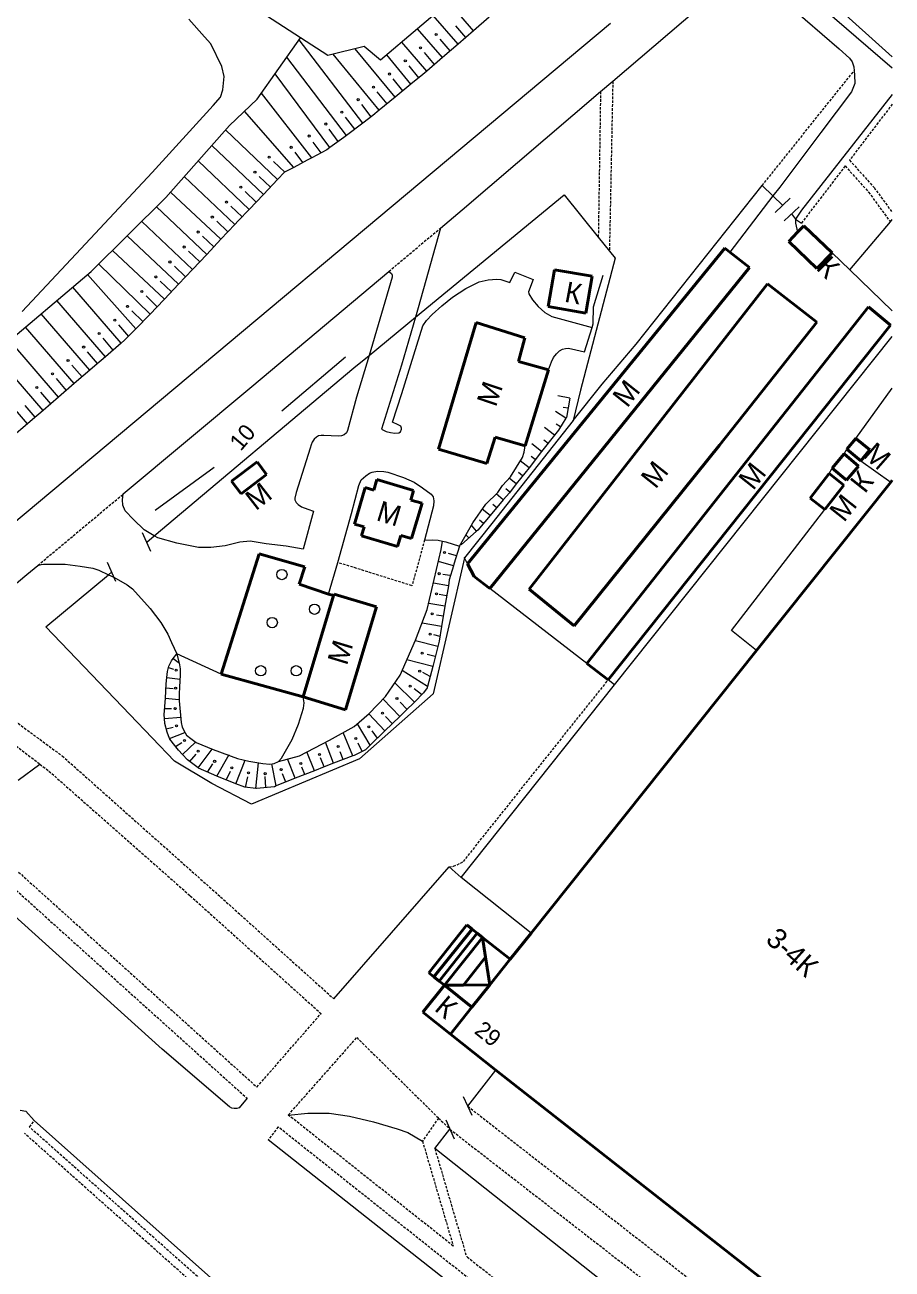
# Model space of a CAD drawing. Extents: x 1000 to 4000, y -5000 to -1000.
# Drawn here: x 2831.5 to 3000, y -1496 to -1254.3 of the extents above; entities that cross this region are included whole.
import ezdxf
from ezdxf.enums import TextEntityAlignment as Align

# ---------------------------------------------------------------- set-up
doc = ezdxf.new("R2010")
doc.units = 0
doc.header["$MEASUREMENT"] = 0
doc.linetypes.add('DASHED', pattern=[0.75, 0.5, -0.25])
for name, color, linetype in [('11', 7, 'CONTINUOUS'), ('13', 7, 'CONTINUOUS'), ('17', 7, 'CONTINUOUS'), ('24', 7, 'CONTINUOUS'), ('37', 7, 'CONTINUOUS'), ('40', 7, 'CONTINUOUS'), ('42', 7, 'CONTINUOUS'), ('7', 7, 'CONTINUOUS')]:
    doc.layers.add(name, color=color, linetype=linetype)
doc.styles.get("Standard").update_dxf_attribs({"font": 'txt', "height": 0.2})

msp = doc.modelspace()

# ---------------------------------------------------------------- linework, layer by layer
at = {"layer": '11', "color": 253, "linetype": 'Continuous', "lineweight": 0}
for p, q in [((2933.12, -1233.57), (2900.59, -1261.17)), ((2885.05, -1256.83), (2865.11, -1243.94)), ((3000, -1260.53), (2988.39, -1250.08)), ((2890.38, -1260.27), (2885.05, -1256.83)), ((2897.39, -1258.53), (2890.38, -1260.27)), ((2900.59, -1261.17), (2897.39, -1258.53)), ((2950.23, -1316.34), (2974.73, -1285.54)), ((2974.73, -1285.54), (2976.83, -1287.55)), ((2907.39, -1311.11), (2936.26, -1287.36)), ((2936.26, -1287.36), (2942.89, -1295.59)), ((2976.83, -1287.55), (2978.73, -1289.38)), ((2980.18, -1288), (2977.28, -1290.76)), ((2981.89, -1289.65), (2978.99, -1292.41)), ((2980.44, -1291.03), (2981.23, -1292.08)), ((2981.23, -1292.08), (2982.34, -1292.86)), ((2991.75, -1301.91), (2999.63, -1292.6)), ((2999.63, -1292.6), (3000, -1292.16)), ((2942.89, -1295.59), (2945.05, -1298.28)), ((2946.14, -1299.63), (2939.43, -1325.27)), ((2945.05, -1298.28), (2946.14, -1299.63)), ((2988.31, -1298.6), (2991.75, -1301.91)), ((2991.75, -1301.91), (3000, -1309.85)), ((2941.99, -1309.09), (2943.85, -1302.92)), ((2941.89, -1312.4), (2941.99, -1309.09)), ((2898.36, -1318.54), (2907.39, -1311.11)), ((2940.19, -1317.86), (2941.67, -1313.12)), ((2941.67, -1313.12), (2941.89, -1312.4)), ((2943.63, -1324.11), (2950.23, -1316.34)), ((2946.05, -1382.51), (3000, -1314.85)), ((2895.41, -1320.96), (2898.36, -1318.54)), ((2856.62, -1353.57), (2895.41, -1320.96)), ((2938.01, -1331.17), (2943.63, -1324.11)), ((2939.43, -1325.27), (2938.01, -1331.17)), ((2938.01, -1331.17), (2922.2, -1351.17)), ((2855.99, -1356.61), (2854.36, -1352.96)), ((2922.2, -1351.17), (2916.89, -1357.86)), ((2855.17, -1354.79), (2856.62, -1353.57)), ((2916.89, -1357.86), (2910.82, -1384.23)), ((2917.5, -1359.04), (2916.89, -1357.86)), ((2849.19, -1362.42), (2847.57, -1358.77)), ((2847.75, -1361.12), (2848.38, -1360.59)), ((2835.57, -1371.24), (2847.75, -1361.12)), ((2940.64, -1378.34), (2921.79, -1363.82)), ((2851.86, -1388.26), (2835.57, -1371.24)), ((2944.82, -1381.56), (2940.64, -1378.34)), ((2946.05, -1382.51), (2944.82, -1381.56)), ((2910.82, -1384.23), (2896.52, -1396.87)), ((2916.23, -1419.91), (2946.05, -1382.51)), ((2860.53, -1397.34), (2851.86, -1388.26)), ((2867.81, -1401.7), (2860.53, -1397.34)), ((2896.52, -1396.87), (2875.49, -1405.66)), ((2875.49, -1405.66), (2867.81, -1401.7)), ((2929.82, -1430.75), (2916.23, -1419.91)), ((2917.55, -1464.37), (2923.01, -1457.34)), ((2918.36, -1466.19), (2916.73, -1462.54)), ((2911.14, -1472.6), (2914.07, -1468.83)), ((2914.97, -1470.75), (2913.35, -1467.09)), ((3000, -1542.93), (2911.14, -1472.6))]:
    msp.add_line(p, q, dxfattribs=at)
for p in [(2916.89, -1357.86), (2921.79, -1363.82)]:
    msp.add_point(p, dxfattribs=at)
at = {"layer": '13', "color": 253, "linetype": 'Continuous', "lineweight": 40}
for p, q in [((2979.91, -1296.39), (2981.61, -1294.62)), ((2981.61, -1294.62), (2982.84, -1293.34)), ((2982.84, -1293.34), (2988.31, -1298.6)), ((2967.5, -1297.7), (2917.5, -1359.04)), ((2968.45, -1298.45), (2967.5, -1297.7)), ((2985.37, -1301.65), (2979.91, -1296.39)), ((2972.26, -1301.44), (2968.45, -1298.45)), ((2988.31, -1298.6), (2985.37, -1301.65)), ((2921.79, -1363.82), (2972.26, -1301.44)), ((2933.17, -1309.04), (2934.39, -1301.9)), ((2934.39, -1301.9), (2941.67, -1303.14)), ((2929.47, -1363.95), (2975.78, -1304.64)), ((2941.67, -1303.14), (2940.45, -1310.29)), ((2975.78, -1304.64), (2985.32, -1312.09)), ((2940.45, -1310.29), (2933.17, -1309.04)), ((2940.64, -1378.34), (2995.41, -1309.09)), ((2995.41, -1309.09), (2999.65, -1312.67)), ((2911.85, -1336.73), (2919.15, -1312.11)), ((2919.15, -1312.11), (2928.61, -1315.11)), ((2985.32, -1312.09), (2966.41, -1335.98)), ((2999.65, -1312.67), (2944.82, -1381.56)), ((2928.61, -1315.11), (2927.39, -1319.68)), ((2927.39, -1319.68), (2933.22, -1321.35)), ((2933.22, -1321.35), (2928.66, -1336.08)), ((2922.88, -1334.41), (2921.25, -1339.51)), ((2928.66, -1336.08), (2922.88, -1334.41)), ((2966.41, -1335.98), (2938.21, -1371.04)), ((2991.2, -1336.75), (2992.92, -1334.66)), ((2992.92, -1334.66), (2995.64, -1336.89)), ((2921.25, -1339.51), (2911.85, -1336.73)), ((2988.31, -1340.41), (2990.63, -1337.64)), ((2990.63, -1337.64), (2993.46, -1340.01)), ((2993.92, -1338.98), (2991.2, -1336.75)), ((2995.64, -1336.89), (2993.92, -1338.98)), ((2871.64, -1342.93), (2876.6, -1339.21)), ((2876.6, -1339.21), (2878.45, -1341.68)), ((2991.14, -1342.78), (2988.31, -1340.41)), ((2993.46, -1340.01), (2991.14, -1342.78)), ((2873.5, -1345.4), (2871.64, -1342.93)), ((2878.45, -1341.68), (2873.5, -1345.4)), ((2899.26, -1344.68), (2899.86, -1342.66)), ((2899.86, -1342.66), (2907, -1344.78)), ((2973.62, -1375.82), (2999.7, -1343.12)), ((2984.03, -1346.23), (2987.75, -1341.46)), ((2987.75, -1341.46), (2990.62, -1343.7)), ((2999.7, -1343.12), (3000, -1342.75)), ((2895.51, -1351.28), (2897.61, -1344.19)), ((2897.61, -1344.19), (2899.26, -1344.68)), ((2907, -1344.78), (2906.45, -1346.63)), ((2990.62, -1343.7), (2986.91, -1348.47)), ((2906.45, -1346.63), (2908.68, -1347.24)), ((2908.68, -1347.24), (2906.59, -1354.11)), ((2986.91, -1348.47), (2984.03, -1346.23)), ((2897.43, -1351.85), (2895.51, -1351.28)), ((2896.92, -1353.59), (2897.43, -1351.85)), ((2903.89, -1355.66), (2896.92, -1353.59)), ((2904.53, -1353.52), (2903.89, -1355.66)), ((2906.59, -1354.11), (2904.53, -1353.52)), ((2869.64, -1380.43), (2877.02, -1357.04)), ((2877.02, -1357.04), (2885.9, -1359.56)), ((2885.9, -1359.56), (2884.77, -1362.99)), ((2917.5, -1359.04), (2918.76, -1361.47)), ((2884.77, -1362.99), (2890.45, -1364.88)), ((2918.76, -1361.47), (2921.79, -1363.82)), ((2885.54, -1384.87), (2891.46, -1365.16)), ((2890.45, -1364.88), (2891.46, -1365.16)), ((2891.46, -1365.16), (2891.55, -1364.87)), ((2891.55, -1364.87), (2899.81, -1367.34)), ((2938.21, -1371.04), (2929.47, -1363.95)), ((2899.81, -1367.34), (2893.8, -1387.35)), ((2929.82, -1430.75), (2973.62, -1375.82)), ((2940.64, -1378.34), (2944.82, -1381.56)), ((2885.54, -1384.87), (2869.64, -1380.43)), ((2893.8, -1387.35), (2885.54, -1384.87)), ((2917.36, -1429.13), (2909.94, -1438.43)), ((2910.95, -1439.24), (2918.37, -1429.94)), ((2918.37, -1429.94), (2917.36, -1429.13)), ((2919.39, -1430.75), (2918.37, -1429.94)), ((2911.97, -1440.06), (2919.39, -1430.75)), ((2912.99, -1440.87), (2920.41, -1431.56)), ((2920.41, -1431.56), (2919.39, -1430.75)), ((2921.01, -1435.38), (2920.41, -1431.56)), ((2920.41, -1431.56), (2925.78, -1435.82)), ((2925.78, -1435.82), (2929.82, -1430.75)), ((2921.01, -1435.38), (2916.7, -1440.82)), ((2921.84, -1440.76), (2921.01, -1435.38)), ((2921.84, -1440.76), (2925.78, -1435.82)), ((2909.94, -1438.43), (2910.95, -1439.24)), ((2910.95, -1439.24), (2911.97, -1440.06)), ((2911.97, -1440.06), (2912.99, -1440.87)), ((2908.79, -1446.12), (2912.99, -1440.87)), ((2912.99, -1440.87), (2916.7, -1440.82)), ((2912.99, -1440.87), (2918.35, -1445.14)), ((2916.7, -1440.82), (2921.84, -1440.76)), ((2918.35, -1445.14), (2921.84, -1440.76)), ((2914.16, -1450.39), (2918.35, -1445.14)), ((2914.16, -1450.39), (2908.79, -1446.12)), ((2923.01, -1457.34), (2914.16, -1450.39)), ((2990.57, -1510.33), (2923.01, -1457.34))]:
    msp.add_line(p, q, dxfattribs=at)
at = {"layer": '24', "color": 253, "linetype": 'Continuous', "lineweight": 0}
for p, q in [((2945.71, -1265.25), (2967.47, -1246.67)), ((2980.18, -1245.62), (3000, -1262.64)), ((2979.8, -1250.45), (2989.7, -1258.97)), ((2813.39, -1364.39), (2945.29, -1253.97)), ((2866.38, -1256.66), (2863.35, -1253.22)), ((2867.65, -1258), (2866.38, -1256.66)), ((2869.74, -1262.42), (2867.65, -1258)), ((2989.7, -1258.97), (2991.72, -1260.76)), ((2991.72, -1260.76), (2992.23, -1261.5)), ((2992.23, -1261.5), (2992.51, -1262.47)), ((2870.21, -1264.38), (2869.74, -1262.42)), ((2992.51, -1262.47), (2992.57, -1263.25)), ((2992.57, -1263.25), (2992.64, -1264.09)), ((2869.94, -1266.94), (2870.21, -1264.38)), ((2943.33, -1267.28), (2945.71, -1265.25)), ((2992.71, -1265.71), (2992.09, -1267.3)), ((2992.64, -1264.09), (2992.71, -1265.71)), ((2868.05, -1269.97), (2869.47, -1268.35)), ((2869.47, -1268.35), (2869.94, -1266.94)), ((2916.43, -1290.25), (2943.33, -1267.28)), ((3000, -1267.83), (2982.39, -1290.3)), ((2992.09, -1267.3), (2986.14, -1275.2)), ((2856.23, -1283), (2868.05, -1269.97)), ((2986.14, -1275.2), (2978.16, -1285.83)), ((2842.39, -1297.84), (2856.23, -1283)), ((2976.83, -1287.55), (2968.45, -1298.45)), ((2978.16, -1285.83), (2976.83, -1287.55)), ((2912.22, -1293.79), (2916.43, -1290.25)), ((2982.39, -1290.3), (2981.23, -1292.08)), ((2981.23, -1292.08), (2981.23, -1292.82)), ((2981.23, -1292.82), (2981.61, -1294.62)), ((2912.22, -1293.79), (2907.93, -1309.29)), ((2830.97, -1310.01), (2842.39, -1297.84)), ((2875.59, -1324.59), (2902.19, -1302.22)), ((2902.19, -1302.22), (2902.71, -1302.62)), ((2925.72, -1304.36), (2926.65, -1302.37)), ((2926.65, -1302.37), (2930.27, -1303.77)), ((2902.86, -1303.32), (2898.36, -1318.54)), ((2902.71, -1302.62), (2902.86, -1302.91)), ((2902.86, -1302.91), (2902.86, -1303.32)), ((2917.18, -1305.53), (2919.76, -1304.23)), ((2919.76, -1304.23), (2921.52, -1303.82)), ((2921.52, -1303.82), (2923.21, -1303.74)), ((2923.21, -1303.74), (2923.93, -1303.79)), ((2923.93, -1303.79), (2925.72, -1304.36)), ((2930.27, -1303.77), (2929.34, -1306.2)), ((2912.47, -1308.89), (2914.59, -1307.23)), ((2914.59, -1307.23), (2917.18, -1305.53)), ((2929.34, -1306.2), (2929.41, -1306.58)), ((2929.41, -1306.58), (2930.13, -1307.72)), ((2907.93, -1309.29), (2907.39, -1311.11)), ((2910.61, -1310.6), (2912.47, -1308.89)), ((2930.13, -1307.72), (2931.19, -1309.04)), ((2931.19, -1309.04), (2932.49, -1310.2)), ((2907.39, -1311.11), (2904.64, -1320.39)), ((2908.8, -1312.77), (2909.52, -1311.74)), ((2909.52, -1311.74), (2910.61, -1310.6)), ((2932.49, -1310.2), (2933.86, -1311)), ((2933.86, -1311), (2941.67, -1313.12)), ((2904.74, -1325.9), (2908.8, -1312.77)), ((2898.36, -1318.54), (2895.89, -1326.63)), ((2933.81, -1319.78), (2934.22, -1318.92)), ((2934.22, -1318.92), (2934.78, -1318.21)), ((2934.78, -1318.21), (2935.37, -1317.62)), ((2935.37, -1317.62), (2935.91, -1317.33)), ((2935.91, -1317.33), (2936.52, -1317.16)), ((2936.52, -1317.16), (2937.06, -1317.13)), ((2937.06, -1317.13), (2937.67, -1317.23)), ((2937.67, -1317.23), (2940.19, -1317.86)), ((2904.64, -1320.39), (2900.76, -1332.82)), ((2933.22, -1321.35), (2933.81, -1319.78)), ((2850.61, -1345.43), (2875.59, -1324.59)), ((2895.89, -1326.63), (2894.2, -1333.08)), ((2902.91, -1331.49), (2904.74, -1325.9)), ((2992.92, -1334.66), (3000, -1324.89)), ((2904, -1332.04), (2902.91, -1331.49)), ((2893.55, -1333.93), (2893.01, -1334.16)), ((2893.97, -1333.54), (2893.55, -1333.93)), ((2894.2, -1333.08), (2893.97, -1333.54)), ((2900.76, -1332.82), (2901.7, -1333.31)), ((2901.7, -1333.31), (2902.55, -1333.52)), ((2902.55, -1333.52), (2903.34, -1333.64)), ((2903.34, -1333.64), (2904.16, -1333.54)), ((2904.52, -1332.3), (2904, -1332.04)), ((2904.16, -1333.54), (2904.44, -1333.36)), ((2904.44, -1333.36), (2904.65, -1332.84)), ((2904.65, -1332.63), (2904.52, -1332.3)), ((2904.65, -1332.84), (2904.65, -1332.63)), ((2887.11, -1335.87), (2886.9, -1336.52)), ((2887.32, -1335.35), (2887.11, -1335.87)), ((2887.68, -1334.81), (2887.32, -1335.35)), ((2888.12, -1334.42), (2887.68, -1334.81)), ((2888.56, -1334.16), (2888.12, -1334.42)), ((2889.03, -1334.09), (2888.56, -1334.16)), ((2889.57, -1334.09), (2889.03, -1334.09)), ((2892.41, -1334.24), (2889.57, -1334.09)), ((2893.01, -1334.16), (2892.41, -1334.24)), ((2928.49, -1337.34), (2928.66, -1336.08)), ((2886.9, -1336.52), (2884.22, -1345.13)), ((2925.83, -1342.11), (2928.14, -1338.38)), ((2928.14, -1338.38), (2928.49, -1337.34)), ((2990.63, -1337.64), (2991.2, -1336.75)), ((2898.42, -1341.4), (2898.99, -1341.22)), ((2898.99, -1341.22), (2900, -1341.03)), ((2900, -1341.03), (2901.2, -1341.07)), ((2901.2, -1341.07), (2902.03, -1341.18)), ((2902.03, -1341.18), (2905.04, -1342.27)), ((2987.75, -1341.46), (2988.31, -1340.41)), ((2993.92, -1338.98), (2999.7, -1343.12)), ((2896.35, -1343.78), (2896.8, -1342.72)), ((2896.8, -1342.72), (2897.71, -1341.89)), ((2897.71, -1341.89), (2898.42, -1341.4)), ((2905.04, -1342.27), (2907.1, -1343.13)), ((2907.1, -1343.13), (2908.76, -1344.26)), ((2924.26, -1343.8), (2925.83, -1342.11)), ((2850.49, -1346.59), (2850.61, -1345.43)), ((2884.22, -1345.13), (2883.95, -1346.27)), ((2894.92, -1349.23), (2896.35, -1343.78)), ((2908.76, -1344.26), (2910.41, -1345.47)), ((2910.41, -1345.47), (2910.79, -1345.99)), ((2910.79, -1345.99), (2910.94, -1346.78)), ((2921.02, -1347.39), (2923.37, -1345.13)), ((2923.37, -1345.13), (2924.26, -1343.8)), ((2850.55, -1347.63), (2850.49, -1346.59)), ((2851, -1348.71), (2850.55, -1347.63)), ((2883.95, -1346.27), (2883.97, -1346.58)), ((2883.97, -1346.58), (2884.21, -1347.07)), ((2884.21, -1347.07), (2884.57, -1347.48)), ((2884.57, -1347.48), (2885.24, -1347.95)), ((2885.24, -1347.95), (2886.46, -1348.36)), ((2886.46, -1348.36), (2887.57, -1348.78)), ((2910.86, -1347.76), (2909.12, -1354.38)), ((2910.94, -1346.78), (2910.86, -1347.76)), ((2918.5, -1351.04), (2921.02, -1347.39)), ((2968.8, -1371.98), (2986.91, -1348.47)), ((2852.61, -1350.42), (2851, -1348.71)), ((2854.68, -1352.39), (2852.61, -1350.42)), ((2887.57, -1348.78), (2885.58, -1356.17)), ((2892.29, -1358.75), (2894.92, -1349.23)), ((2856.62, -1353.57), (2854.68, -1352.39)), ((2915.92, -1355.57), (2918.5, -1351.04)), ((2857.31, -1353.99), (2856.62, -1353.57)), ((2861.03, -1354.97), (2857.31, -1353.99)), ((2865.22, -1355.86), (2861.03, -1354.97)), ((2870.39, -1355.49), (2867.6, -1355.86)), ((2873.27, -1354.83), (2870.39, -1355.49)), ((2875.29, -1354.62), (2873.27, -1354.83)), ((2878.39, -1355.14), (2875.29, -1354.62)), ((2882.27, -1355.6), (2878.39, -1355.14)), ((2885.58, -1356.17), (2882.27, -1355.6)), ((2909.12, -1354.38), (2910.62, -1354.35)), ((2910.62, -1354.35), (2911.78, -1354.38)), ((2911.78, -1354.38), (2912.6, -1354.58)), ((2912.6, -1354.58), (2913.29, -1354.75)), ((2913.29, -1354.75), (2915.92, -1355.57)), ((2867.6, -1355.86), (2865.22, -1355.86)), ((2831.89, -1361.07), (2834, -1359.31)), ((2834, -1359.31), (2834.63, -1359.13)), ((2834.63, -1359.13), (2835.13, -1359.08)), ((2835.13, -1359.08), (2836.63, -1359.05)), ((2836.63, -1359.05), (2839.35, -1359.08)), ((2839.35, -1359.08), (2842.22, -1359.49)), ((2842.22, -1359.49), (2844.68, -1359.83)), ((2844.68, -1359.83), (2845.85, -1360.21)), ((2845.85, -1360.21), (2847.75, -1361.12)), ((2890.45, -1364.88), (2892.29, -1358.75)), ((2812.65, -1377.08), (2831.89, -1361.07)), ((2847.75, -1361.12), (2848.78, -1361.61)), ((2848.78, -1361.61), (2851.36, -1363.11)), ((2851.36, -1363.11), (2852.39, -1363.88)), ((2852.39, -1363.88), (2855.83, -1367.69)), ((2855.83, -1367.69), (2857.92, -1370.42)), ((2857.92, -1370.42), (2859.27, -1372.7)), ((2973.62, -1375.82), (2968.8, -1371.98)), ((2859.27, -1372.7), (2860.01, -1374.27)), ((2860.01, -1374.27), (2861, -1376.5)), ((2869.64, -1380.43), (2861, -1376.5)), ((2861, -1376.5), (2861.54, -1378.6)), ((2861.54, -1378.6), (2861.67, -1379.38)), ((2861.67, -1379.38), (2861.67, -1380.58)), ((2861.67, -1380.58), (2861.56, -1382.96)), ((2861.56, -1382.96), (2861.46, -1384.24)), ((2861.46, -1384.24), (2861.46, -1385.59)), ((2861.46, -1385.59), (2861.87, -1389.84)), ((2884.68, -1390.17), (2885.64, -1387.04)), ((2885.72, -1386.03), (2885.54, -1384.87)), ((2885.64, -1387.04), (2885.72, -1386.03)), ((2861.87, -1389.84), (2862.08, -1390.73)), ((2862.08, -1390.73), (2862.62, -1391.82)), ((2862.62, -1391.82), (2862.91, -1392.26)), ((2883.45, -1393.14), (2884.68, -1390.17)), ((2862.91, -1392.26), (2863.76, -1392.96)), ((2863.76, -1392.96), (2864.8, -1393.71)), ((2864.8, -1393.71), (2868.05, -1395.05)), ((2881.38, -1396.76), (2883.45, -1393.14)), ((2868.05, -1395.05), (2872.8, -1396.79)), ((2872.8, -1396.79), (2874.99, -1397.33)), ((2880.76, -1397.4), (2881.38, -1396.76)), ((2874.99, -1397.33), (2877.74, -1397.79)), ((2877.74, -1397.79), (2879.05, -1397.92)), ((2879.05, -1397.92), (2879.91, -1397.79)), ((2879.91, -1397.79), (2880.76, -1397.4)), ((2891.53, -1443.51), (2913.91, -1417.88)), ((2913.91, -1417.88), (2916.23, -1419.91)), ((2858.19, -1453.27), (2820.54, -1419.35)), ((2871.26, -1464.48), (2858.19, -1453.27)), ((2871.68, -1464.72), (2871.26, -1464.48)), ((2874.67, -1462.82), (2873.1, -1464.64)), ((2830.58, -1465.1), (2831.66, -1465.29)), ((2831.66, -1465.29), (2833.33, -1467.16)), ((2872.13, -1464.8), (2871.68, -1464.72)), ((2872.65, -1464.8), (2872.13, -1464.8)), ((2873.1, -1464.64), (2872.65, -1464.8)), ((2877.65, -1506.59), (2833.33, -1467.16)), ((2901.55, -1488.91), (2878.75, -1470.86)), ((2945.86, -1523.6), (2901.55, -1488.91))]:
    msp.add_line(p, q, dxfattribs=at)
at = {"layer": '24', "color": 253, "linetype": 'DASHED', "lineweight": 0}
for p, q in [((2974.73, -1285.54), (2992.57, -1263.25)), ((2945.71, -1265.25), (2945.05, -1298.28)), ((2943.33, -1267.28), (2942.89, -1295.59)), ((3000, -1269.74), (2991.7, -1280.61)), ((2991.7, -1280.61), (2996.48, -1285.93)), ((2990.84, -1281.73), (2982.34, -1292.86)), ((2990.84, -1281.73), (2995.4, -1286.81)), ((2995.4, -1286.81), (2999.63, -1292.6)), ((2996.48, -1285.93), (3000, -1290.75)), ((2902.19, -1302.22), (2912.22, -1293.79)), ((2834, -1359.31), (2850.61, -1345.43)), ((2909.12, -1354.38), (2907.33, -1360.97)), ((2906.69, -1363.26), (2892.29, -1358.75)), ((2907.33, -1360.97), (2906.69, -1363.26)), ((2812.65, -1377.08), (2838.75, -1396.31)), ((2810.16, -1379.26), (2834.42, -1397.92)), ((2916.7, -1416.81), (2944.82, -1381.56)), ((2838.75, -1396.31), (2869.51, -1423.7)), ((2834.42, -1397.92), (2836.16, -1399.26)), ((2836.16, -1399.26), (2863.62, -1423.48)), ((2913.91, -1417.88), (2914.78, -1417.76)), ((2914.78, -1417.76), (2916.12, -1417.15)), ((2916.12, -1417.15), (2916.7, -1416.81)), ((2830.25, -1418.87), (2876.58, -1460.64)), ((2828.7, -1421.42), (2874.67, -1462.82)), ((2863.62, -1423.48), (2889.03, -1446.37)), ((2869.51, -1423.7), (2891.53, -1443.51)), ((2876.58, -1460.64), (2889.03, -1446.37)), ((2882.67, -1466.07), (2895.97, -1451.02)), ((2895.97, -1451.02), (2911.85, -1466.65)), ((2917.55, -1464.37), (2985.24, -1517.13)), ((2914.71, -1491.52), (2882.67, -1466.07)), ((2911.85, -1466.65), (2908.74, -1471.14)), ((2911.85, -1466.65), (2914.07, -1468.83)), ((2832.38, -1468.4), (2833.33, -1467.16)), ((2876.77, -1507.89), (2832.38, -1468.4)), ((2880.71, -1468.39), (2878.75, -1470.86)), ((2954.77, -1527.31), (2880.71, -1468.39)), ((2914.07, -1468.83), (2951.96, -1498.25)), ((2875.89, -1509.19), (2831.43, -1469.64)), ((2908.74, -1471.14), (2914.71, -1491.52)), ((2911.14, -1472.6), (2917.29, -1493.57)), ((2961.86, -1528.99), (2917.29, -1493.57))]:
    msp.add_line(p, q, dxfattribs=at)
at = {"layer": '37', "color": 253, "linetype": 'Continuous', "lineweight": 0}
for p, q in [((2918.67, -1255.46), (2913.88, -1249.9)), ((2915.64, -1258.07), (2910.83, -1252.48)), ((2921.7, -1252.86), (2918.67, -1255.46)), ((2912.61, -1260.68), (2907.78, -1255.07)), ((2917.16, -1256.77), (2915.2, -1254.49)), ((2918.67, -1255.46), (2915.64, -1258.07)), ((2876.61, -1268.76), (2885.05, -1256.83)), ((2897.17, -1273.4), (2884.78, -1257.21)), ((2903.41, -1268.39), (2895.67, -1258.96)), ((2909.58, -1263.29), (2904.73, -1257.66)), ((2914.12, -1259.38), (2912.17, -1257.1)), ((2915.64, -1258.07), (2912.61, -1260.68)), ((2894, -1275.83), (2882.36, -1260.63)), ((2900.32, -1270.92), (2891.37, -1260.02)), ((2906.5, -1265.85), (2901.81, -1260.14)), ((2911.09, -1261.99), (2909.14, -1259.71)), ((2912.61, -1260.68), (2909.58, -1263.29)), ((2890.75, -1278.16), (2880.09, -1263.84)), ((2908.05, -1264.58), (2906.14, -1262.26)), ((2909.58, -1263.29), (2908.79, -1263.96)), ((2904.95, -1267.12), (2903.05, -1264.8)), ((2906.5, -1265.85), (2903.41, -1268.39)), ((2908.79, -1263.96), (2906.5, -1265.85)), ((2871.25, -1273.84), (2876.61, -1268.76)), ((2887.26, -1280.12), (2877.46, -1267.56)), ((2901.86, -1269.65), (2899.96, -1267.34)), ((2903.41, -1268.39), (2900.32, -1270.92)), ((2883.74, -1282), (2874.19, -1271.06)), ((2898.76, -1272.18), (2896.94, -1269.8)), ((2900.32, -1270.92), (2899.06, -1271.96)), ((2895.59, -1274.61), (2893.76, -1272.23)), ((2897.17, -1273.4), (2894, -1275.83)), ((2899.06, -1271.96), (2897.17, -1273.4)), ((2858.88, -1287.85), (2871.25, -1273.84)), ((2880.59, -1284.38), (2870.46, -1274.74)), ((2892.38, -1277.01), (2890.64, -1274.56)), ((2894, -1275.83), (2893.47, -1276.23)), ((2877.83, -1287.28), (2867.81, -1277.73)), ((2889.03, -1279.18), (2887.5, -1277.08)), ((2890.75, -1278.16), (2890.13, -1278.61)), ((2893.47, -1276.23), (2890.75, -1278.16)), ((2875.07, -1290.17), (2865.16, -1280.73)), ((2886.36, -1280.59), (2883.74, -1282)), ((2885.5, -1281.05), (2883.98, -1279.03)), ((2887.26, -1280.12), (2886.36, -1280.59)), ((2890.13, -1278.61), (2887.26, -1280.12)), ((2881.97, -1282.93), (2879.8, -1280.87)), ((2881.96, -1282.95), (2880.59, -1284.38)), ((2883.74, -1282), (2881.96, -1282.95)), ((2872.31, -1293.07), (2862.46, -1283.79)), ((2879.21, -1285.83), (2877.04, -1283.76)), ((2880.59, -1284.38), (2877.83, -1287.28)), ((2844.36, -1302.24), (2858.88, -1287.85)), ((2869.57, -1295.98), (2859.81, -1286.79)), ((2876.45, -1288.73), (2874.28, -1286.66)), ((2877.83, -1287.28), (2875.07, -1290.17)), ((2866.83, -1298.9), (2857.04, -1289.67)), ((2873.69, -1291.62), (2871.5, -1289.56)), ((2875.07, -1290.17), (2872.95, -1292.39)), ((2864.08, -1301.81), (2854.19, -1292.49)), ((2870.94, -1294.53), (2868.76, -1292.47)), ((2872.95, -1292.39), (2872.31, -1293.07)), ((2861.34, -1304.72), (2851.35, -1295.31)), ((2872.31, -1293.07), (2869.57, -1295.98)), ((2868.2, -1297.44), (2866.02, -1295.38)), ((2869.57, -1295.98), (2866.83, -1298.9)), ((2858.6, -1307.63), (2848.51, -1298.12)), ((2865.46, -1300.35), (2863.27, -1298.3)), ((2866.83, -1298.9), (2864.08, -1301.81)), ((2815.13, -1326.98), (2844.36, -1302.24)), ((2855.81, -1310.5), (2845.83, -1300.78)), ((2862.71, -1303.26), (2860.53, -1301.21)), ((2864.08, -1301.81), (2861.34, -1304.72)), ((2853.02, -1313.36), (2843.69, -1302.8)), ((2859.97, -1306.17), (2857.79, -1304.12)), ((2861.34, -1304.72), (2858.6, -1307.63)), ((2850.17, -1316.17), (2840.78, -1305.27)), ((2857.2, -1309.06), (2855.05, -1306.97)), ((2847.14, -1318.78), (2837.73, -1307.85)), ((2854.41, -1311.93), (2852.26, -1309.84)), ((2858.51, -1307.72), (2855.81, -1310.5)), ((2858.6, -1307.63), (2858.51, -1307.72)), ((2844.11, -1321.39), (2834.67, -1310.43)), ((2855.81, -1310.5), (2853.02, -1313.36)), ((2841.08, -1324), (2831.62, -1313.02)), ((2851.69, -1314.87), (2849.73, -1312.59)), ((2853.02, -1313.36), (2850.86, -1315.58)), ((2838.05, -1326.61), (2828.57, -1315.6)), ((2848.66, -1317.48), (2846.7, -1315.2)), ((2850.17, -1316.17), (2847.14, -1318.78)), ((2850.86, -1315.58), (2850.17, -1316.17)), ((2835.02, -1329.22), (2825.51, -1318.19)), ((2845.63, -1320.09), (2843.67, -1317.81)), ((2847.14, -1318.78), (2845.07, -1320.56)), ((2831.99, -1331.83), (2822.5, -1320.74)), ((2842.6, -1322.7), (2840.64, -1320.42)), ((2844.11, -1321.39), (2841.08, -1324)), ((2845.07, -1320.56), (2844.11, -1321.39)), ((2839.57, -1325.31), (2837.61, -1323.03)), ((2841.08, -1324), (2838.05, -1326.61)), ((2836.53, -1327.92), (2834.58, -1325.64)), ((2838.05, -1326.61), (2835.02, -1329.22)), ((2937.38, -1326.83), (2935.02, -1326.4)), ((2833.51, -1330.53), (2831.56, -1328.25)), ((2937.03, -1328.79), (2936.04, -1328.62)), ((2937.38, -1326.83), (2936.7, -1330.58)), ((2832.98, -1330.98), (2831.99, -1331.83)), ((2835.02, -1329.22), (2832.98, -1330.98)), ((2936.6, -1330.74), (2934.58, -1329.45)), ((2936.6, -1330.74), (2935.13, -1333.05)), ((2936.7, -1330.58), (2936.6, -1330.74)), ((2831.99, -1331.83), (2828.95, -1334.43)), ((2934.36, -1334.04), (2932.47, -1332.56)), ((2935.13, -1333.05), (2934.36, -1334.04)), ((2935.53, -1332.42), (2934.69, -1331.89)), ((2931.89, -1337.19), (2930, -1335.71)), ((2934.36, -1334.04), (2931.89, -1337.19)), ((2933.13, -1335.62), (2932.34, -1335)), ((2931.89, -1337.19), (2929.43, -1340.34)), ((2930.66, -1338.77), (2929.87, -1338.15)), ((2929.43, -1340.34), (2926.96, -1343.49)), ((2929.43, -1340.34), (2927.74, -1339.02)), ((2926.96, -1343.49), (2925.57, -1342.4)), ((2926.96, -1343.49), (2925.62, -1345.2)), ((2928.19, -1341.91), (2927.41, -1341.3)), ((2924.44, -1346.6), (2923.06, -1345.43)), ((2925.62, -1345.2), (2924.44, -1346.6)), ((2925.73, -1345.07), (2924.94, -1344.45)), ((2921.86, -1349.65), (2920.34, -1348.37)), ((2924.44, -1346.6), (2921.86, -1349.65)), ((2923.15, -1348.13), (2922.39, -1347.48)), ((2921.86, -1349.65), (2919.5, -1352.45)), ((2920.57, -1351.18), (2919.81, -1350.54)), ((2919.25, -1352.67), (2916.23, -1355.3)), ((2919.25, -1352.67), (2918.24, -1351.51)), ((2919.5, -1352.45), (2919.25, -1352.67)), ((2912.39, -1356.2), (2912.6, -1354.58)), ((2915.92, -1355.57), (2914.84, -1359.07)), ((2917.74, -1353.99), (2917.19, -1353.35)), ((2909.67, -1367.89), (2912.39, -1356.2)), ((2915.32, -1357.47), (2913.81, -1357.03)), ((2914.75, -1359.39), (2911.85, -1358.53)), ((2914.75, -1359.39), (2913.95, -1362.1)), ((2914.84, -1359.07), (2914.75, -1359.39)), ((2913.76, -1363.26), (2910.86, -1362.78)), ((2914.08, -1361.28), (2912.68, -1361.05)), ((2913.95, -1362.1), (2913.76, -1363.26)), ((2913.43, -1365.23), (2911.96, -1364.99)), ((2913.76, -1363.26), (2913.11, -1367.2)), ((2913.11, -1367.2), (2909.95, -1366.69)), ((2913.11, -1367.2), (2912.46, -1371.15)), ((2907.41, -1373.81), (2909.67, -1367.89)), ((2912.79, -1369.18), (2911.49, -1368.96)), ((2912.46, -1371.15), (2908.66, -1370.53)), ((2912.46, -1371.15), (2911.99, -1374.02)), ((2904.39, -1380.64), (2907.41, -1373.81)), ((2911.72, -1375.08), (2907.35, -1373.96)), ((2911.72, -1375.08), (2910.72, -1378.95)), ((2912.14, -1373.12), (2910.96, -1372.82)), ((2911.99, -1374.02), (2911.72, -1375.08)), ((2859.96, -1377.82), (2860.31, -1377.37)), ((2860.31, -1377.37), (2861, -1376.5)), ((2860.31, -1377.37), (2861.45, -1378.26)), ((2911.22, -1377.02), (2909.65, -1376.61)), ((2859.08, -1381.1), (2859.21, -1379.93)), ((2859.21, -1379.93), (2859.44, -1378.91)), ((2859.39, -1379.12), (2860.34, -1379.48)), ((2859.44, -1378.91), (2859.96, -1377.82)), ((2909.73, -1382.83), (2904.8, -1379.7)), ((2910.72, -1378.95), (2905.7, -1377.66)), ((2910.72, -1378.95), (2909.73, -1382.83)), ((2858.83, -1385.09), (2858.95, -1382.3)), ((2858.95, -1382.3), (2859.08, -1381.1)), ((2859.08, -1381.1), (2861.63, -1381.38)), ((2901.58, -1384.75), (2904.39, -1380.64)), ((2907.16, -1385.85), (2903.37, -1382.14)), ((2910.23, -1380.89), (2908.79, -1380.11)), ((2858.86, -1383.09), (2860.31, -1383.22)), ((2898.37, -1388.09), (2901.58, -1384.75)), ((2908.56, -1384.42), (2907.12, -1383.3)), ((2908.91, -1384.06), (2907.16, -1385.85)), ((2909.66, -1383.08), (2908.91, -1384.06)), ((2909.73, -1382.83), (2909.66, -1383.08)), ((2858.53, -1388.31), (2858.83, -1385.09)), ((2858.65, -1387.08), (2859.95, -1387.1)), ((2858.83, -1385.09), (2861.43, -1385.33)), ((2858.83, -1385.09), (2858.83, -1385.09)), ((2904.33, -1388.67), (2901.07, -1385.28)), ((2905.77, -1387.29), (2904.4, -1385.87)), ((2907.16, -1385.85), (2905.53, -1387.52)), ((2858.6, -1389.07), (2858.53, -1388.31)), ((2858.6, -1389.07), (2861.77, -1388.8)), ((2858.68, -1390.04), (2858.6, -1389.07)), ((2895.47, -1390.61), (2898.37, -1388.09)), ((2901.45, -1391.45), (2898.29, -1388.17)), ((2904.33, -1388.67), (2901.45, -1391.45)), ((2902.89, -1390.06), (2901.57, -1388.69)), ((2905.53, -1387.52), (2904.33, -1388.67)), ((2859.14, -1391.73), (2858.68, -1390.04)), ((2858.95, -1391.03), (2860.31, -1390.73)), ((2859.6, -1392.92), (2859.14, -1391.73)), ((2859.6, -1392.92), (2862.59, -1391.76)), ((2890.66, -1393.25), (2895.47, -1390.61)), ((2895.22, -1396.33), (2893.32, -1391.79)), ((2898.57, -1394.22), (2896.11, -1390.06)), ((2901.45, -1391.45), (2898.57, -1394.22)), ((2900.01, -1392.84), (2898.99, -1391.47)), ((2859.66, -1393.08), (2859.6, -1392.92)), ((2861.35, -1395.23), (2859.66, -1393.08)), ((2860.77, -1394.49), (2861.99, -1393.7)), ((2862.1, -1396.03), (2864.64, -1393.65)), ((2884.87, -1396.27), (2890.66, -1393.25)), ((2891.48, -1397.75), (2889.92, -1393.63)), ((2897, -1395.44), (2896.24, -1393.87)), ((2898.57, -1394.22), (2897.65, -1395.11)), ((2862.1, -1396.03), (2861.35, -1395.23)), ((2863.08, -1397.07), (2862.1, -1396.03)), ((2863.47, -1397.49), (2864.8, -1395.97)), ((2865.13, -1398.62), (2867.87, -1394.99)), ((2868.79, -1400.23), (2871.18, -1396.04)), ((2880.76, -1397.4), (2884.87, -1396.27)), ((2887.75, -1399.19), (2886.29, -1395.53)), ((2889.61, -1398.46), (2888.91, -1396.71)), ((2895.22, -1396.33), (2891.48, -1397.75)), ((2893.35, -1397.04), (2892.77, -1395.51)), ((2895.47, -1396.24), (2895.22, -1396.33)), ((2897.65, -1395.11), (2895.47, -1396.24)), ((2865.13, -1398.62), (2863.08, -1397.07)), ((2865.23, -1398.69), (2865.13, -1398.62)), ((2868.79, -1400.23), (2865.23, -1398.69)), ((2866.98, -1399.45), (2868.04, -1397.85)), ((2870.62, -1401.03), (2871.46, -1399.25)), ((2872.49, -1401.74), (2874.28, -1397.15)), ((2876.36, -1402.62), (2876.85, -1397.64)), ((2880.31, -1402.15), (2879.47, -1397.86)), ((2884.03, -1400.67), (2882.54, -1396.91)), ((2887.75, -1399.19), (2884.03, -1400.67)), ((2885.89, -1399.93), (2885.31, -1398.49)), ((2889.61, -1398.45), (2887.75, -1399.19)), ((2891.48, -1397.75), (2889.61, -1398.45)), ((2868.94, -1400.3), (2868.79, -1400.23)), ((2871.68, -1401.43), (2868.94, -1400.3)), ((2872.49, -1401.74), (2871.68, -1401.43)), ((2874.36, -1402.47), (2874.8, -1400.37)), ((2878.32, -1402.45), (2878.16, -1400.33)), ((2884.03, -1400.67), (2880.31, -1402.15)), ((2882.17, -1401.41), (2881.53, -1399.8)), ((2874.2, -1402.41), (2872.49, -1401.74)), ((2876.36, -1402.62), (2874.2, -1402.41)), ((2876.5, -1402.63), (2876.36, -1402.62)), ((2879.96, -1402.29), (2876.5, -1402.63)), ((2880.31, -1402.15), (2879.96, -1402.29))]:
    msp.add_line(p, q, dxfattribs=at)
for centre in [(2911.41, -1256.19), (2908.37, -1258.8), (2905.4, -1261.33), (2902.31, -1263.87), (2899.22, -1266.41), (2896.23, -1268.85), (2893.05, -1271.28), (2889.97, -1273.58), (2886.71, -1275.91), (2883.21, -1278.11), (2878.95, -1280.04), (2876.19, -1282.93), (2873.43, -1285.83), (2870.65, -1288.74), (2867.91, -1291.65), (2865.16, -1294.56), (2862.42, -1297.47), (2859.68, -1300.38), (2856.93, -1303.29), (2854.22, -1306.13), (2851.43, -1309), (2848.97, -1311.68), (2845.94, -1314.29), (2842.91, -1316.9), (2839.88, -1319.51), (2836.85, -1322.12), (2833.82, -1324.74), (2913.02, -1356.79), (2911.96, -1360.92), (2911.45, -1364.82), (2910.61, -1368.72), (2910.22, -1372.65), (2908.69, -1376.38), (2860.89, -1379.65), (2908.2, -1379.85), (2860.78, -1383.15), (2906.34, -1382.77), (2860.69, -1387.13), (2903.78, -1385.17), (2900.97, -1388.01), (2860.96, -1390.48), (2898.31, -1390.68), (2862.5, -1393.32), (2892.35, -1394.48), (2895.77, -1392.93), (2865.17, -1395.4), (2888.72, -1396.06), (2868.36, -1397.37), (2871.69, -1398.63), (2881.29, -1398.98), (2885.11, -1397.78), (2874.92, -1399.62), (2878.16, -1399.77)]:
    msp.add_circle(centre, 0.2, dxfattribs=at)
at = {"layer": '40', "color": 253, "linetype": 'Continuous', "lineweight": 0}
for p, q in [((2881.42, -1329.28), (2893.81, -1318.82)), ((2856.82, -1348.59), (2868.28, -1340.21)), ((2830.17, -1401.05), (2834.42, -1397.92)), ((2882.67, -1466.07), (2886.44, -1465.69)), ((2886.44, -1465.69), (2890.62, -1465.69)), ((2890.62, -1465.69), (2894.59, -1466.32)), ((2894.59, -1466.32), (2899.2, -1467.36)), ((2899.2, -1467.36), (2903.8, -1468.72)), ((2903.8, -1468.72), (2905.89, -1469.46)), ((2905.89, -1469.46), (2908.74, -1471.14))]:
    msp.add_line(p, q, dxfattribs=at)
at = {"layer": '7', "color": 253, "linetype": 'Continuous', "lineweight": 0}
for centre in [(2881.42, -1361.09), (2887.77, -1367.82), (2879.55, -1370.43), (2877.31, -1379.78), (2884.22, -1379.78)]:
    msp.add_circle(centre, 1, dxfattribs=at)

# ---------------------------------------------------------------- texts
at = {"layer": '17', "color": 253, "linetype": 'Continuous', "lineweight": 0}
for s, height, rotation, p in [('К', 4, 314.6674, (2987.57, -1301.38)), ('К', 4, 349.307, (2938.05, -1306.39)), ('М', 4, 71.2352, (2921.81, -1325.96)), ('М', 4, 51.5567, (2948.31, -1325.88)), ('М', 4, 318.8054, (2997.1, -1338.08)), ('М', 4, 51.5567, (2953.82, -1341.64)), ('М', 4, 51.5567, (2972.79, -1341.92)), ('К', 4, 51.5994, (2994.07, -1343.05)), ('М', 4, 37.8895, (2876.88, -1345.87)), ('М', 4, 51.5567, (2990.45, -1348.11)), ('М', 4, 342.9759, (2902.27, -1349.24)), ('М', 4, 73.1257, (2892.77, -1376.18)), ('3-4К', 4, 317.9903, (2980.56, -1434.44)), ('К', 4, 319.7055, (2913.34, -1445.09)), ('29', 3.2, 321.4013, (2921.48, -1450.28))]:
    msp.add_text(s, height=height, rotation=rotation, dxfattribs=at).set_placement(p, align=Align.MIDDLE)
at = {"layer": '42', "color": 253, "linetype": 'Continuous', "lineweight": 0}
msp.add_text('10', height=3.2, rotation=49.7321, dxfattribs=at).set_placement((2873.75, -1334.4), align=Align.MIDDLE)

doc.saveas('drawing.dxf')
